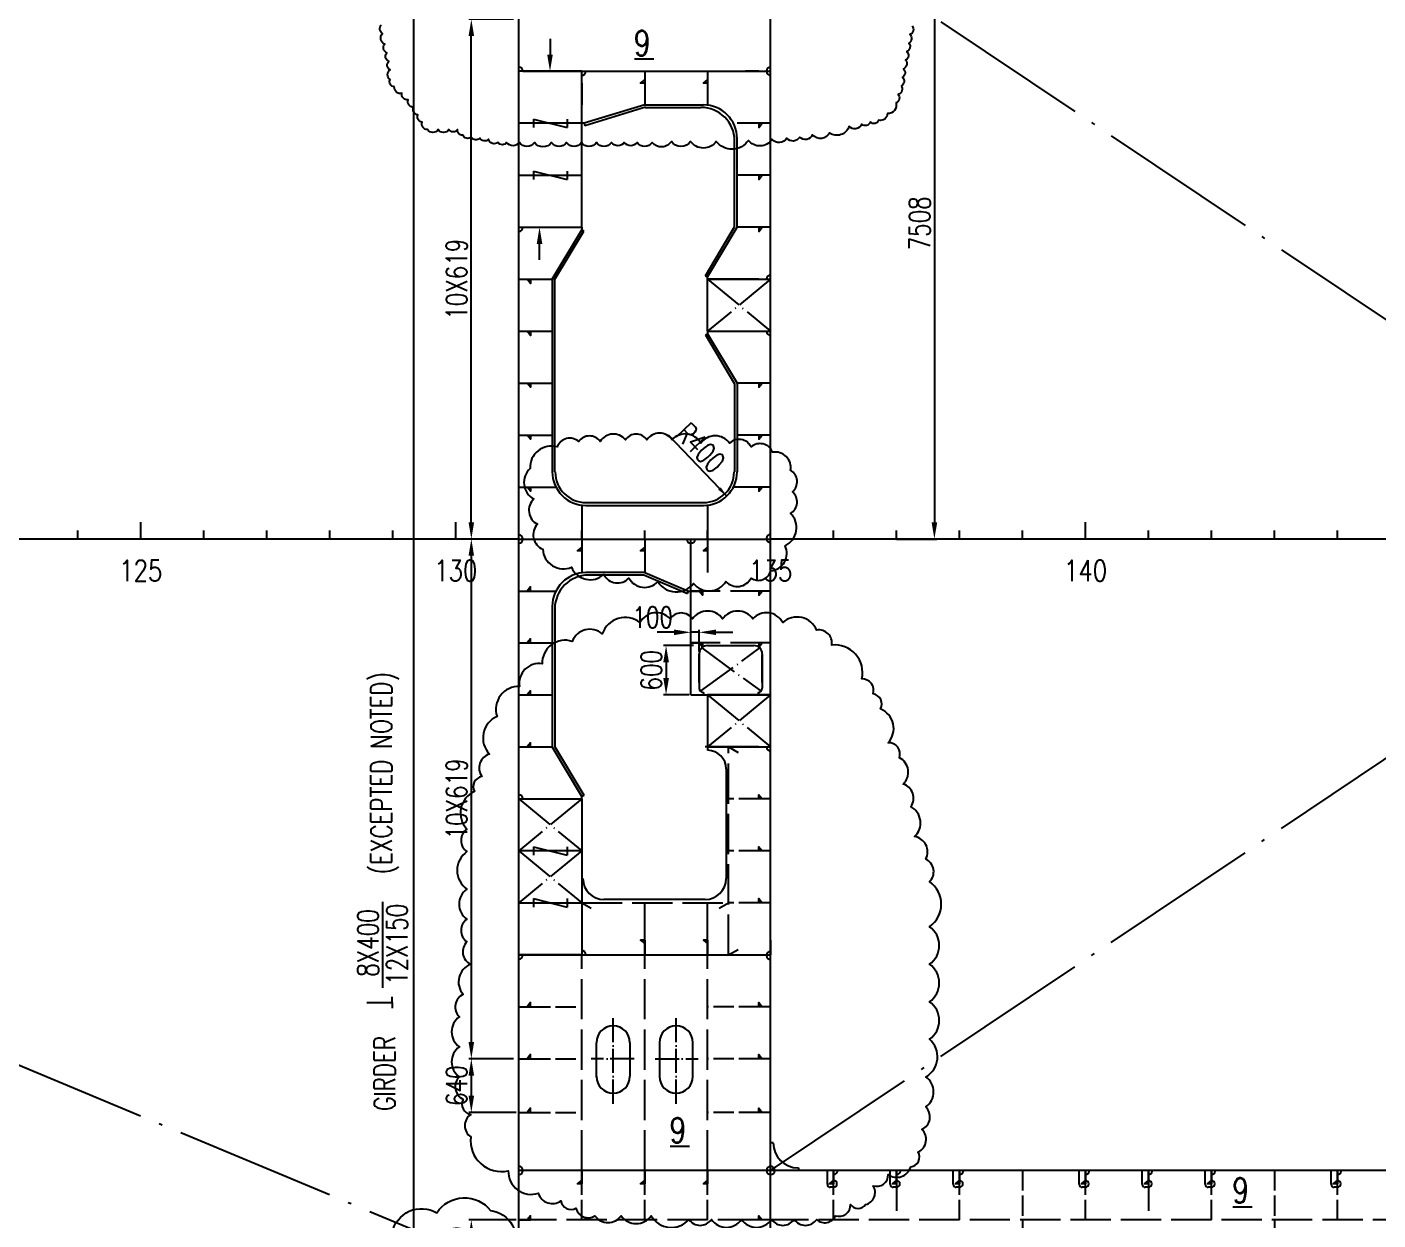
# Model space of a CAD drawing. Extents: x 373818 to 563892, y 592057 to 634257.
# Drawn here: x 517595 to 533682, y 608110 to 622318 of the extents above; entities that cross this region are included whole.
import ezdxf
from ezdxf.enums import TextEntityAlignment as Align

# ---------------------------------------------------------------- set-up
doc = ezdxf.new("R2010")
doc.units = 0
doc.header["$LTSCALE"] = 40
doc.header["$MEASUREMENT"] = 0
doc.linetypes.add('ACAD_ISO02W100', pattern=[15, 12, -3])
doc.linetypes.add('ACAD_ISO04W100', pattern=[30.5, 24, -3, 0.5, -3])
doc.layers.get('0').update_dxf_attribs({"linetype": 'CONTINUOUS'})
doc.layers.get('DEFPOINTS').update_dxf_attribs({"linetype": 'CONTINUOUS'})
for name, color, linetype in [('01CONTINUOUS', 2, 'CONTINUOUS'), ('C-CEN', 4, 'ACAD_ISO04W100'), ('C-CON', 4, 'CONTINUOUS'), ('C-DAS', 4, 'ACAD_ISO02W100'), ('FRAME', 7, 'CONTINUOUS'), ('MODIFY', 7, 'CONTINUOUS'), ('Y-CON', 2, 'CONTINUOUS'), ('Y-DAS', 2, 'ACAD_ISO02W100')]:
    doc.layers.add(name, color=color, linetype=linetype)
doc.styles.add('ROMANS', font='romans.shx', dxfattribs={"width": 0.75, "height": 250, "bigfont": 'hzdx.shx'})
doc.dimstyles.new('DM-100', dxfattribs={"dimscale": 0, "dimtxt": 250, "dimasz": 200, "dimexe": 30, "dimexo": 30, "dimgap": 50, "dimtad": 1, "dimdec": 0, "dimzin": 0, "dimdsep": 46, "dimtxsty": 'ROMANS', "dimcen": 0, "dimclrd": 1, "dimclre": 1, "dimclrt": 1, "dimadec": 0, "dimazin": 0, "dimtfac": 1, "dimtdec": 0, "dimtmove": 0, "dimatfit": 3, "dimfxl": 1, "dimtolj": 1, "dimtzin": 0, "dimarcsym": 0})
doc.dimstyles.new('DM-50', dxfattribs={"dimscale": 50, "dimtxt": 1, "dimasz": 2.5, "dimexe": 1, "dimexo": 1, "dimgap": 1, "dimtad": 1, "dimdec": 0, "dimdsep": 46, "dimtxsty": 'ROMANS', "dimblk1": 'CLOSEDBLANK', "dimblk2": 'CLOSEDBLANK', "dimcen": 0, "dimclrd": 1, "dimclre": 1, "dimclrt": 1, "dimadec": 0, "dimazin": 0, "dimtfac": 1, "dimtdec": 0, "dimtmove": 0, "dimatfit": 3, "dimldrblk": 'CLOSEDBLANK', "dimfxl": 1, "dimtolj": 1, "dimarcsym": 0})

# ---------------------------------------------------------------- blocks, each defined once
blk = doc.blocks.new('*D10')
at = {"color": 1, "linetype": 'ByBlock', "transparency": 16777216}
for p, q in [((527905, 624884), (528430, 624884)), ((528400, 624684), (528400, 617564)), ((527949, 617364), (528430, 617364))]:
    blk.add_line(p, q, dxfattribs=at)
for points in [[(528367, 624684), (528434, 624684), (528400, 624884)], [(528367, 617564), (528434, 617564), (528400, 617364)]]:
    blk.add_solid(points, dxfattribs=at)
at = {"layer": 'DEFPOINTS', "color": 0, "linetype": 'ByBlock', "transparency": 16777216}
for p in [(527875, 624884), (527919, 617364), (528400, 617364)]:
    blk.add_point(p, dxfattribs=at)
at = {"color": 1, "linetype": 'ByBlock', "transparency": 16777216, "insert": (528225, 621124), "char_height": 250, "attachment_point": 5, "rotation": 90, "style": 'ROMANS'}
blk.add_mtext('\\A1;7508', dxfattribs=at)
blk = doc.blocks.new('*D25')
at = {"color": 1, "linetype": 'ByBlock', "transparency": 16777216}
for p, q in [((523390, 623554), (522856, 623554)), ((522886, 617564), (522886, 623354)), ((523420, 617364), (522856, 617364))]:
    blk.add_line(p, q, dxfattribs=at)
for points in [[(522853, 623354), (522919, 623354), (522886, 623554)], [(522853, 617564), (522919, 617564), (522886, 617364)]]:
    blk.add_solid(points, dxfattribs=at)
at = {"layer": 'DEFPOINTS', "color": 0, "linetype": 'ByBlock', "transparency": 16777216}
for p in [(522886, 623554), (523420, 623554), (523450, 617364)]:
    blk.add_point(p, dxfattribs=at)
at = {"color": 1, "linetype": 'ByBlock', "transparency": 16777216, "insert": (522711, 620459), "char_height": 250, "attachment_point": 5, "rotation": 90, "style": 'ROMANS'}
blk.add_mtext('\\A1;10X619', dxfattribs=at)
blk = doc.blocks.new('*D40')
at = {"color": 1, "linetype": 'ByBlock', "transparency": 16777216}
for p, q in [((525300, 616253), (525100, 616253)), ((525500, 616026), (525500, 616283)), ((525600, 616253), (525500, 616253)), ((525600, 616253), (525500, 616253)), ((525600, 616026), (525600, 616283)), ((525800, 616253), (526000, 616253))]:
    blk.add_line(p, q, dxfattribs=at)
for points in [[(525300, 616286), (525300, 616220), (525500, 616253)], [(525800, 616286), (525800, 616220), (525600, 616253)]]:
    blk.add_solid(points, dxfattribs=at)
at = {"layer": 'DEFPOINTS', "color": 0, "linetype": 'ByBlock', "transparency": 16777216}
for p in [(525500, 616253), (525500, 615996), (525600, 615996)]:
    blk.add_point(p, dxfattribs=at)
at = {"color": 1, "linetype": 'ByBlock', "transparency": 16777216, "insert": (525045, 616431), "char_height": 250, "attachment_point": 5, "style": 'ROMANS'}
blk.add_mtext('\\A1;100', dxfattribs=at)
blk = doc.blocks.new('*D39')
at = {"color": 1, "linetype": 'ByBlock', "transparency": 16777216}
for p, q in [((525530, 616096), (525175, 616096)), ((525205, 615896), (525205, 615707)), ((525480, 615507), (525175, 615507))]:
    blk.add_line(p, q, dxfattribs=at)
for points in [[(525172, 615896), (525239, 615896), (525205, 616096)], [(525172, 615707), (525239, 615707), (525205, 615507)]]:
    blk.add_solid(points, dxfattribs=at)
at = {"layer": 'DEFPOINTS', "color": 0, "linetype": 'ByBlock', "transparency": 16777216}
for p in [(525560, 616096), (525205, 615507), (525510, 615507)]:
    blk.add_point(p, dxfattribs=at)
at = {"color": 1, "linetype": 'ByBlock', "transparency": 16777216, "insert": (525030, 615801), "char_height": 250, "attachment_point": 5, "rotation": 90, "style": 'ROMANS'}
blk.add_mtext('\\A1;600', dxfattribs=at)
blk = doc.blocks.new('*D68')
at = {"color": 1, "linetype": 'ByBlock', "transparency": 16777216}
for p, q in [((523420, 617364), (522856, 617364)), ((522886, 617164), (522886, 611374)), ((523390, 611174), (522856, 611174))]:
    blk.add_line(p, q, dxfattribs=at)
for points in [[(522853, 617164), (522919, 617164), (522886, 617364)], [(522853, 611374), (522919, 611374), (522886, 611174)]]:
    blk.add_solid(points, dxfattribs=at)
at = {"layer": 'DEFPOINTS', "color": 0, "linetype": 'ByBlock', "transparency": 16777216}
for p in [(523450, 617364), (522886, 611174), (523420, 611174)]:
    blk.add_point(p, dxfattribs=at)
at = {"color": 1, "linetype": 'ByBlock', "transparency": 16777216, "insert": (522711, 614269), "char_height": 250, "attachment_point": 5, "rotation": 90, "style": 'ROMANS'}
blk.add_mtext('\\A1;10X619', dxfattribs=at)
blk = doc.blocks.new('*D69')
at = {"color": 1, "linetype": 'ByBlock', "transparency": 16777216}
for p, q in [((522886, 610974), (522886, 610734)), ((523420, 610534), (522856, 610534))]:
    blk.add_line(p, q, dxfattribs=at)
for points in [[(522853, 610974), (522919, 610974), (522886, 611174)], [(522853, 610734), (522919, 610734), (522886, 610534)]]:
    blk.add_solid(points, dxfattribs=at)
at = {"layer": 'DEFPOINTS', "color": 0, "linetype": 'ByBlock', "transparency": 16777216}
for p in [(523390, 611174), (522886, 610534), (523450, 610534)]:
    blk.add_point(p, dxfattribs=at)
at = {"color": 1, "linetype": 'ByBlock', "transparency": 16777216, "insert": (522711, 610854), "char_height": 250, "attachment_point": 5, "rotation": 90, "style": 'ROMANS'}
blk.add_mtext('\\A1;640', dxfattribs=at)
blk = doc.blocks.new('*D70')
at = {"color": 1, "linetype": 'ByBlock', "transparency": 16777216}
for p, q in [((523420, 609254), (522856, 609254)), ((522886, 609054), (522886, 608814)), ((523420, 608614), (522856, 608614))]:
    blk.add_line(p, q, dxfattribs=at)
for points in [[(522853, 609054), (522919, 609054), (522886, 609254)], [(522853, 608814), (522919, 608814), (522886, 608614)]]:
    blk.add_solid(points, dxfattribs=at)
at = {"layer": 'DEFPOINTS', "color": 0, "linetype": 'ByBlock', "transparency": 16777216}
for p in [(523450, 609254), (522886, 608614), (523450, 608614)]:
    blk.add_point(p, dxfattribs=at)
at = {"color": 1, "linetype": 'ByBlock', "transparency": 16777216, "insert": (522711, 608934), "char_height": 250, "attachment_point": 5, "rotation": 90, "style": 'ROMANS'}
blk.add_mtext('\\A1;640', dxfattribs=at)
blk = doc.blocks.new('*D242')
at = {"color": 1, "linetype": 'ByBlock', "transparency": 16777216}
blk.add_line((525228, 618605), (525927, 617875), dxfattribs=at)
blk.add_solid([(525856, 617980), (525826, 617951), (525927, 617875)], dxfattribs=at)
at = {"layer": 'DEFPOINTS', "color": 0, "linetype": 'ByBlock', "transparency": 16777216}
for p in [(525650, 618164), (525927, 617875)]:
    blk.add_point(p, dxfattribs=at)
at = {"color": 1, "linetype": 'ByBlock', "transparency": 16777216, "insert": (525617, 618451), "char_height": 250, "attachment_point": 5, "rotation": 313.7731, "style": 'ROMANS'}
blk.add_mtext('\\A1;R400', dxfattribs=at)
blk = doc.blocks.new('_CLOSEDBLANK')
at = {"color": 0, "linetype": 'ByBlock'}
for p, q in [((-1, 0.17), (0, 0)), ((-1, 0.17), (-1, -0.17)), ((0, 0), (-1, -0.17))]:
    blk.add_line(p, q, dxfattribs=at)

msp = doc.modelspace()

# ---------------------------------------------------------------- linework, layer by layer
for p, q in [((522200.3, 607469.9), (522200.3, 624969.9)), ((524828.1, 621937.7), (525057.6, 621937.7)), ((524230.3, 621171.9), (524200.3, 621171.9)), ((524230.3, 621171.9), (524239, 621143.2)), ((523848.1, 619314.9), (524200.3, 619903.9)), ((523878.1, 619306.6), (524226.1, 619888.5)), ((524200.3, 619903.9), (524226.1, 619888.5)), ((525674.5, 618650.6), (525700.3, 618665.9)), ((525674.5, 618650.6), (526020.3, 618068.6)), ((525700.3, 618665.9), (526050.3, 618076.9)), ((518200.3, 616219.9), (518200.3, 616319.9)), ((518950.3, 616219.9), (518950.3, 616419.9)), ((519700.3, 616219.9), (519700.3, 616319.9)), ((520450.3, 616219.9), (520450.3, 616319.9)), ((521200.3, 616219.9), (521200.3, 616319.9)), ((521950.3, 616219.9), (521950.3, 616319.9)), ((522700.3, 616219.9), (522700.3, 616419.9)), ((523450.3, 616219.9), (523450.3, 616319.9)), ((524200.3, 616219.9), (524200.3, 616319.9)), ((524950.3, 616219.9), (524950.3, 616319.9)), ((525700.3, 616219.9), (525700.3, 616319.9)), ((526450.3, 616219.9), (526450.3, 616419.9)), ((527200.3, 616219.9), (527200.3, 616319.9)), ((527950.3, 616219.9), (527950.3, 616319.9)), ((528700.3, 616219.9), (528700.3, 616319.9)), ((529450.3, 616219.9), (529450.3, 616319.9)), ((530200.3, 616219.9), (530200.3, 616419.9)), ((530950.3, 616219.9), (530950.3, 616319.9)), ((531700.3, 616219.9), (531700.3, 616319.9)), ((532450.3, 616219.9), (532450.3, 616319.9)), ((533200.3, 616219.9), (533200.3, 616319.9)), ((523450.3, 616219.9), (481450.3, 616219.9)), ((545200.3, 616219.9), (526450.3, 616219.9)), ((525700.3, 613743.9), (525700.3, 613703.9)), ((525920.3, 613483.9), (525920.3, 612176.9)), ((524215.3, 612176.9), (524200.3, 612176.9)), ((521828.3, 611899.1), (521828.3, 610875.5)), ((525670.3, 611926.9), (524465.3, 611926.9)), ((525253, 608989.5), (525482.5, 608989.5)), ((526480.3, 609029.9), (526450.3, 609029.9)), ((526780.3, 608729.9), (526780.3, 608699.9)), ((527200.3, 608499.9), (527160.3, 608499.9)), ((527950.3, 608499.9), (527910.3, 608499.9)), ((528700.3, 608499.9), (528660.3, 608499.9)), ((530200.3, 608499.9), (530160.3, 608499.9)), ((530950.3, 608499.9), (530910.3, 608499.9)), ((531700.3, 608499.9), (531660.3, 608499.9)), ((533200.3, 608499.9), (533160.3, 608499.9)), ((531954.1, 608267.7), (532183.5, 608267.7))]:
    msp.add_line(p, q)
at = {"color": 1, "linetype": 'ByBlock'}
for p, q in [((523823.1, 622178), (523823.1, 621990.9)), ((523698.1, 619546.8), (523698.1, 619733.9))]:
    msp.add_line(p, q, dxfattribs=at)
at = {"color": 7, "linetype": 'ACAD_ISO04W100', "ltscale": 0.3}
for p, q in [((524575.3, 609494.9), (524575.3, 610550.3)), ((525325.3, 609494.9), (525325.3, 610550.3)), ((524826, 610029.9), (524314, 610029.9)), ((525074.6, 610029.9), (525586.6, 610029.9))]:
    msp.add_line(p, q, dxfattribs=at)
at = {"color": 7, "linetype": 'Continuous'}
for p, q in [((524375.3, 609811.2), (524375.3, 610221.3)), ((524775.3, 610221.3), (524775.3, 609821.3)), ((525125.3, 610221.3), (525125.3, 609821.3)), ((525525.3, 609811.2), (525525.3, 610221.3))]:
    msp.add_line(p, q, dxfattribs=at)
at = {"color": 7, "ltscale": 0.2}
for p, q in [((527125.3, 608534.9), (527125.3, 608699.9)), ((527875.3, 608534.9), (527875.3, 608699.9)), ((528625.3, 608534.9), (528625.3, 608699.9)), ((530125.3, 608534.9), (530125.3, 608699.9)), ((530875.3, 608534.9), (530875.3, 608699.9)), ((531625.3, 608534.9), (531625.3, 608699.9)), ((533125.3, 608534.9), (533125.3, 608699.9))]:
    msp.add_line(p, q, dxfattribs=at)
for centre, radius, start, end in [((526450.3, 621790.9), 50, 90, 270), ((523450.3, 619933.9), 50, 270, 360), ((526450.3, 619314.9), 50, 90, 180), ((526450.3, 618695.9), 50, 180, 270), ((523450.3, 616219.9), 50, 270, 90), ((525500.3, 616219.9), 50, 180, 0), ((526450.3, 616226.9), 50, 90, 270), ((525700.3, 613483.9), 220, 0, 90), ((524465.3, 612176.9), 250, 180, 270), ((525670.3, 612176.9), 250, 270, 0), ((526450.3, 611260.7), 50, 90, 270), ((526780.3, 609029.9), 300, 180, 270), ((523450.3, 608699.9), 50, 270, 90), ((526450.3, 608699.9), 50, 90, 0), ((527200.3, 608539.9), 40, 270, 90), ((527950.3, 608539.9), 40, 270, 90), ((528700.3, 608539.9), 40, 270, 90), ((530200.3, 608539.9), 40, 270, 90), ((530950.3, 608539.9), 40, 270, 90), ((531700.3, 608539.9), 40, 270, 90), ((533200.3, 608539.9), 40, 270, 90), ((527160.3, 608534.9), 35, 180, 270), ((527910.3, 608534.9), 35, 180, 270), ((528660.3, 608534.9), 35, 180, 270), ((530160.3, 608534.9), 35, 180, 270), ((530910.3, 608534.9), 35, 180, 270), ((531660.3, 608534.9), 35, 180, 270), ((533160.3, 608534.9), 35, 180, 270)]:
    msp.add_arc(centre, radius, start, end)
at = {"color": 7, "linetype": 'Continuous'}
for centre, start, end in [((524575.3, 610221.3), 0, 180), ((525325.3, 610221.3), 0, 180), ((524575.3, 609821.3), 180, 0), ((525325.3, 609821.3), 180, 0)]:
    msp.add_arc(centre, 200, start, end, dxfattribs=at)
at = {"color": 7, "ltscale": 0.2}
for centre in [(527200.3, 608696.7), (527950.3, 608696.7), (528700.3, 608696.7), (530200.3, 608696.7), (530950.3, 608696.7), (531700.3, 608696.7), (533200.3, 608696.7)]:
    msp.add_arc(centre, 45, 270, 355.34759, dxfattribs=at)
at = {"color": 1, "linetype": 'ByBlock'}
for points in [[(523789.7, 621990.9), (523856.4, 621990.9), (523823.1, 621790.9)], [(523664.8, 619733.9), (523731.5, 619733.9), (523698.1, 619933.9)]]:
    msp.add_solid(points, dxfattribs=at)
at = {"layer": '01CONTINUOUS'}
for p, q in [((526450.3, 605769.8), (526450.3, 626684.1)), ((523450.3, 605719.9), (523450.3, 625119.9)), ((523500.3, 621790.9), (526450.3, 621790.9)), ((526310.3, 621790.9), (526150.3, 621790.9)), ((524200.3, 621650.9), (524200.3, 621390.9)), ((524950.3, 621650.9), (524950.3, 621390.9)), ((525700.3, 621650.9), (525700.3, 621390.9)), ((524200.3, 621171.9), (523450.3, 621171.9)), ((526310.3, 621171.9), (526050.3, 621171.9)), ((523450.3, 620552.9), (524200.3, 620552.9)), ((526310.3, 620552.9), (526050.3, 620552.9)), ((526310.3, 619933.9), (526050.3, 619933.9)), ((523590.3, 619314.9), (523850.3, 619314.9)), ((526310.3, 619314.9), (525700.3, 619314.9)), ((525700.3, 619314.9), (526450.3, 619314.9)), ((525700.3, 618695.9), (525700.3, 619314.9)), ((523590.3, 618695.9), (523850.3, 618695.9)), ((525700.3, 618695.9), (526450.3, 618695.9)), ((523590.3, 618076.9), (523850.3, 618076.9)), ((526310.3, 618076.9), (526050.3, 618076.9)), ((523590.3, 617457.9), (523850.3, 617457.9)), ((526310.3, 617457.9), (526050.3, 617457.9)), ((523590.3, 616838.9), (523850.3, 616838.9)), ((526310.3, 616838.9), (526007, 616838.9)), ((523450.3, 616359.9), (523450.3, 616619.9)), ((524200.3, 616619.9), (524200.3, 616219.9)), ((525700.3, 616619.9), (525700.3, 616219.9)), ((523450.3, 616219.9), (526450.3, 616219.9)), ((525500.3, 614362.9), (525500.3, 616219.9)), ((524200.3, 616079.9), (524200.3, 615819.9)), ((524950.3, 616079.9), (524950.3, 615819.9)), ((525700.3, 616079.9), (525700.3, 615819.9)), ((523590.3, 615600.9), (523893.6, 615600.9)), ((523590.3, 614981.9), (523850.3, 614981.9)), ((523590.3, 614362.9), (523850.3, 614362.9)), ((525500.3, 614362.9), (526450.3, 614362.9)), ((525700.3, 614362.9), (525700.3, 613743.9)), ((526450.3, 614362.9), (525700.3, 614362.9)), ((523590.3, 613743.9), (523850.3, 613743.9)), ((525700.3, 613743.9), (525670.3, 613743.9)), ((525700.3, 613743.9), (525697.3, 613743.9)), ((526310.3, 613743.9), (525700.3, 613743.9)), ((525700.3, 613743.9), (526450.3, 613743.9)), ((524200.3, 612505.9), (523450.3, 612505.9)), ((523450.3, 611886.9), (524200.3, 611886.9)), ((524950.3, 611267.9), (524950.3, 611756.9)), ((525700.3, 611441.1), (525700.3, 611756.9)), ((525700.3, 611267.9), (525700.3, 611756.9)), ((526450.3, 611441.1), (526450.3, 611756.9)), ((526450.3, 611441.1), (526450.3, 611756.9)), ((523450.3, 611267.9), (526450.3, 611267.9)), ((526450.3, 608699.9), (523450.3, 608699.9)), ((539200.3, 608699.9), (526450.3, 608699.9))]:
    msp.add_line(p, q, dxfattribs=at)
for points in [[(523450.3, 619933.9), (524200.3, 619933.9), (524200.3, 621790.9), (523450.3, 621790.9)], [(523450.3, 619933.9), (524200.3, 619933.9), (524200.3, 621790.9), (523450.3, 621790.9)], [(523450.3, 619933.9), (524200.3, 619933.9), (524200.3, 621790.9), (523450.3, 621790.9)], [(523450.3, 613124.9), (524200.3, 613124.9), (524200.3, 611267.9), (523450.3, 611267.9)], [(523450.3, 613124.9), (524200.3, 613124.9), (524200.3, 611267.9), (523450.3, 611267.9)]]:
    msp.add_lwpolyline(points, dxfattribs=at)
at = {"layer": 'C-CEN', "ltscale": 2}
for p, q in [((523450.3, 607469.9), (481450.3, 624969.9)), ((526450.3, 623739.9), (545200.3, 611179.9)), ((526450.3, 608699.9), (545200.3, 621259.9))]:
    msp.add_line(p, q, dxfattribs=at)
at = {"layer": 'C-CEN', "ltscale": 0.5}
for p, q in [((526450.3, 619314.9), (525700.3, 618695.9)), ((525700.3, 619314.9), (526450.3, 618695.9)), ((525615, 614407.5), (526321, 614922.6)), ((525629.6, 614922.6), (526335.7, 614407.5)), ((526450.3, 614362.9), (525700.3, 613743.9)), ((525700.3, 614362.9), (526450.3, 613743.9)), ((524200.3, 613124.9), (523450.3, 612505.9)), ((523450.3, 613124.9), (524200.3, 612505.9)), ((524200.3, 612505.9), (523450.3, 611886.9)), ((523450.3, 612505.9), (524200.3, 611886.9))]:
    msp.add_line(p, q, dxfattribs=at)
at = {"layer": 'C-CON'}
for p, q in [((524950.3, 621390.9), (524230.3, 621171.9)), ((524958.7, 621362.1), (524238.7, 621143.1)), ((524950.3, 621390.9), (525650.3, 621390.9)), ((524954.6, 621360.9), (525620.3, 621360.9)), ((523625.3, 621221.9), (524025.3, 621121.9)), ((523625.3, 621221.9), (523625.3, 621121.9)), ((524025.3, 621221.9), (524025.3, 621121.9)), ((526050.3, 619933.9), (526050.3, 620990.9)), ((526020.3, 619939.9), (526020.3, 620960.9)), ((523625.3, 620602.9), (524025.3, 620502.9)), ((523625.3, 620602.9), (523625.3, 620502.9)), ((524025.3, 620602.9), (524025.3, 620502.9)), ((524200.3, 619903.9), (523850.3, 619314.9)), ((524200.3, 619933.9), (524200.3, 619903.9)), ((524200.3, 619933.9), (524200.3, 619903.9)), ((524200.3, 619933.9), (524200.3, 619903.9)), ((525672.6, 619356.4), (526020.3, 619939.9)), ((525700.3, 619344.9), (526050.3, 619933.9)), ((525672.6, 619356.4), (525700.3, 619344.9)), ((523848.1, 619314.9), (523850.3, 617019.9)), ((523878.1, 619306.6), (523878.1, 617019.9)), ((525700.3, 619314.9), (525700.3, 619344.9)), ((525700.3, 618695.9), (525700.3, 618665.9)), ((525700.3, 618695.9), (525700.3, 618665.9)), ((525700.3, 618695.9), (525700.3, 618665.9)), ((525700.3, 618665.9), (526050.3, 618076.9)), ((526020.3, 618070.9), (526020.3, 617846.9)), ((526020.3, 618068.6), (526020.3, 617019.9)), ((526050.3, 618076.9), (526050.3, 617219.9)), ((524250.3, 616654.9), (525650.3, 616654.9)), ((524250.3, 616619.9), (525650.3, 616619.9)), ((524950.3, 615819.9), (524250.3, 615819.9)), ((524950.3, 615819.9), (525470.3, 615600.9)), ((524944.3, 615789.9), (524280.3, 615789.9)), ((524938.7, 615792.2), (525458.7, 615573.2)), ((525458.7, 615573.2), (525470.3, 615600.9)), ((525470.3, 615600.9), (525500.3, 615600.9)), ((523850.3, 615419.9), (523850.3, 613743.9)), ((523880.3, 615389.9), (523880.3, 613749.9)), ((525600.3, 614512.9), (525600.3, 614851.9)), ((525600.3, 614851.9), (525600.3, 614442.9)), ((525700.3, 614951.9), (526250.3, 614951.9)), ((526350.3, 614851.9), (526350.3, 614442.9)), ((526350.3, 614512.9), (526350.3, 614841.9)), ((525650.3, 614392.9), (525650.3, 614362.9)), ((526300.3, 614392.9), (526300.3, 614362.9)), ((524200.3, 613154.9), (523850.3, 613743.9)), ((524228, 613166.4), (523880.3, 613749.9)), ((525700.3, 613743.9), (525700.3, 613713.9)), ((525700.3, 613743.9), (525700.3, 613713.9)), ((524228, 613166.4), (524200.3, 613154.9)), ((524200.3, 613124.9), (524200.3, 613154.9)), ((524200.3, 613124.9), (524200.3, 613154.9)), ((523625.3, 612555.9), (524025.3, 612455.9)), ((523625.3, 612555.9), (523625.3, 612455.9)), ((524025.3, 612555.9), (524025.3, 612455.9)), ((523625.3, 611936.9), (524025.3, 611836.9)), ((523625.3, 611936.9), (523625.3, 611836.9)), ((524025.3, 611936.9), (524025.3, 611836.9))]:
    msp.add_line(p, q, dxfattribs=at)
msp.add_lwpolyline([(526050.3, 618076.9), (526050.3, 617019.9)], dxfattribs=at)
for centre, radius, start, end in [((523450.3, 621790.9), 50, 0, 90), ((524200.3, 621790.9), 50, 270, 0), ((525620.3, 620960.9), 400, 0, 90), ((525650.3, 620990.9), 400, 0, 90), ((523450.3, 619933.9), 50, 270, 0), ((526450.3, 619314.9), 50, 90, 180), ((524250.3, 617019.9), 400, 180, 270), ((524250.3, 617019.9), 365, 180, 270), ((525650.3, 617019.9), 365, 270, 0), ((525650.3, 617019.9), 400, 270, 0), ((524250.3, 615419.9), 400, 90, 180), ((524280.3, 615389.9), 400, 90, 180), ((525700.3, 614851.9), 100, 90, 180), ((526250.3, 614851.9), 100, 0, 90), ((525650.3, 614442.9), 50, 180, 270), ((526300.3, 614442.9), 50, 270, 0), ((526450.3, 613743.9), 50, 180, 270), ((523450.3, 613124.9), 50, 0, 90), ((524200.3, 611267.9), 50, 0, 90), ((523450.3, 611267.9), 50, 270, 0), ((526450.3, 608699.9), 50, 0, 90)]:
    msp.add_arc(centre, radius, start, end, dxfattribs=at)
at = {"layer": 'C-DAS'}
for p, q in [((526450.3, 615600.9), (525500.3, 615600.9)), ((526450.3, 614981.9), (525500.3, 614981.9)), ((525950.3, 611267.9), (525950.3, 613743.9)), ((525950.3, 613743.9), (526061.8, 613679.1)), ((524200.3, 611886.9), (525950.3, 611886.9)), ((524200.3, 611886.9), (524311.8, 611822.1)), ((525838.9, 611822.1), (525950.3, 611886.9)), ((525950.3, 611267.9), (526061.8, 611332.6)), ((524200.3, 608699.9), (524200.3, 611267.9)), ((524950.3, 608699.9), (524950.3, 611267.9)), ((525700.3, 608699.9), (525700.3, 611267.9)), ((537700.3, 608109.9), (523450.3, 608109.9))]:
    msp.add_line(p, q, dxfattribs=at)
at = {"layer": 'MODIFY', "color": 1, "linetype": 'Continuous'}
msp.add_lwpolyline([(528134, 622330.5, -0.5205671), (528108.6, 622228.7, -0.5205671), (528095.8, 622126.8, -0.5205671), (528070.4, 622025, -0.5205671), (528057.6, 621923.2, -0.5205671), (528032.1, 621821.4, -0.5205671), (528019.4, 621719.5, -0.5205671), (528006.7, 621617.7, -0.5205671), (527968.5, 621515.9, -0.5205671), (527943, 621414, -0.5205671), (527841.1, 621286.8, -0.5205671), (527739.2, 621210.4, -0.5205671), (527637.3, 621184.9, -0.5205671), (527535.4, 621159.5, -0.5205671), (527382.5, 621134, -0.5205671), (527153.2, 621057.7, -0.5205671), (526949.4, 621032.2, -0.5205671), (526796.6, 621006.7, -0.5205671), (526643.7, 620994, -0.5205671), (526465.4, 620981.3, -0.5205671), (526185.1, 620968.6, -0.5205671), (525803, 620955.8, -0.5205671), (525497.3, 620955.8, -0.5205671), (525268, 620955.8, -0.5205671), (525038.7, 620943.1, -0.5205671), (524860.4, 620943.1, -0.5205671), (524707.5, 620943.1, -0.5205671), (524554.7, 620943.1, -0.5205671), (524376.3, 620943.1, -0.5205671), (524198, 620943.1, -0.5205671), (524019.7, 620943.1, -0.5205671), (523841.3, 620943.1, -0.5205671), (523637.5, 620943.1, -0.5205671), (523459.2, 620943.1, -0.5205671), (523306.3, 620943.1, -0.5205671), (523204.4, 620943.1, -0.5205671), (523089.8, 620981.3, -0.5205671), (522987.9, 620994, -0.5205671), (522886, 621006.7, -0.5205671), (522784.1, 621032.2, -0.5205671), (522720.4, 621095.8), (522720.4, 621095.8, -0.5205671), (522618.5, 621095.8, -0.5205671), (522491.1, 621095.8, -0.5205671), (522363.7, 621095.8, -0.5205671), (522300, 621184.9, -0.5205671), (522249.1, 621274, -0.5205671), (522198.1, 621363.1, -0.5205671), (522134.5, 621452.2, -0.5205671), (522058, 621528.6, -0.5205671), (521968.9, 621605, -0.5205671), (521917.9, 621694.1, -0.5205671), (521917.9, 621808.6, -0.5205671), (521905.2, 621910.5, -0.5205671), (521879.7, 622012.3, -0.5205671), (521854.2, 622114.1, -0.5205671), (521828.7, 622241.4, -0.5205671), (521816, 622343.2, -0.5205671)], format="xyb", dxfattribs=at)
for points in [[(523587.5, 617060.6, 0.5205671), (523587.5, 617060.6, 0.5205671), (523630.2, 616697, 0.5205671), (523673, 616397.5, 0.5205671), (523737.1, 616098, 0.5205671), (524079.2, 615884.1, 0.5205671), (524464, 615798.5, 0.5205671), (524763.3, 615755.7, 0.5205671), (525105.4, 615712.9, 0.5205671), (525533, 615691.5, 0.5205671), (525917.8, 615712.9, 0.5205671), (526217.1, 615755.7, 0.5205671), (526452.3, 615841.3, 0.5205671), (526623.3, 616140.8, 0.5205671), (526687.4, 616525.8, 0.5205671), (526708.8, 616782.5, 0.5205671), (526687.4, 617039.3, 0.5205671), (526473.7, 617253.2, 0.5205671), (526217.1, 617317.4, 0.5205671), (525960.6, 617360.1, 0.5205671), (525618.5, 617360.1, 0.5205671), (525276.4, 617402.9, 0.5205671), (524977.1, 617402.9, 0.5205671), (524720.6, 617402.9, 0.5205671), (524421.2, 617381.5, 0.5205671), (524164.7, 617381.5, 0.5205671), (523908.1, 617317.4, 0.5205671), (523587.5, 617060.6)], [(527580.7, 608294.3, 0.5205671), (527670.3, 608517.9, 0.5205671), (527849.4, 608652, 0.5205671), (528118.1, 608741.5, 0.5205671), (528207.7, 608920.3, 0.5205671), (528252.5, 609188.6, 0.5205671), (528297.3, 609456.8, 0.5205671), (528297.3, 609814.5, 0.5205671), (528342, 610261.7, 0.5205671), (528342, 610708.8, 0.5205671), (528342, 611155.9, 0.5205671), (528342, 611603, 0.5205671), (528342, 612139.5, 0.5205671), (528297.3, 612407.8, 0.5205671), (528162.9, 612676.1, 0.5205671), (528118.1, 613033.8, 0.5205671), (528028.6, 613302, 0.5205671), (527983.8, 613615, 0.5205671), (527849.4, 613793.9, 0.5205671), (527759.8, 614196.3, 0.5205671), (527670.3, 614375.1, 0.5205671), (527535.9, 614554, 0.5205671), (527177.6, 614956.4, 0.5205671), (526998.5, 615135.2, 0.5205671), (526595.4, 615224.6, 0.5205671), (526237.2, 615269.4, 0.5205671), (525878.9, 615269.4, 0.5205671), (525520.6, 615269.4, 0.5205671), (525251.9, 615269.4, 0.5205671), (524893.6, 615224.6, 0.5205671), (524445.8, 615090.5, 0.5205671), (524087.5, 615001.1, 0.5205671), (523729.2, 614732.8, 0.5205671), (523460.5, 614464.5, 0.5205671), (523191.8, 614106.9, 0.5205671), (523102.2, 613659.7, 0.5205671), (523012.7, 613391.5, 0.5205671), (522923.1, 613212.6, 0.5205671), (522833.5, 612765.5, 0.5205671), (522833.5, 612497.2, 0.5205671), (522833.5, 612050.1, 0.5205671), (522833.5, 611692.4, 0.5205671), (522833.5, 611424.2, 0.5205671), (522878.3, 611155.9, 0.5205671), (522788.8, 610798.2, 0.5205671), (522744, 610529.9, 0.5205671), (522744, 610172.2, 0.5205671), (522744, 609814.5, 0.5205671), (522788.8, 609546.3, 0.5205671), (522878.3, 609367.4, 0.5205671), (522878.3, 609099.2, 0.5205671), (523326.2, 608696.7, 0.5205671), (523684.4, 608428.5, 0.5205671), (523953.2, 608339.1, 0.5205671), (524132.3, 608249.6, 0.5205671), (524356.2, 608160.2, 0.5205671), (524669.7, 608160.2, 0.5205671), (525028, 608160.2, 0.5205671), (525475.8, 608115.5, 0.5205671), (525744.5, 608115.5, 0.5205671), (526102.8, 608115.5, 0.5205671), (526461.1, 608115.5, 0.5205671), (526729.8, 608115.5, 0.5205671), (526998.5, 608115.5, 0.5205671), (527222.4, 608160.2, 0.5205671), (527401.6, 608294.3, 0.5205671), (527580.7, 608294.3)], [(522209.2, 606410.7, -0.5205671), (521916, 606863.4, -0.5205671), (521649.4, 607316, -0.5205671), (521942.7, 607955.1, -0.5205671), (522475.8, 608194.7, -0.5205671), (523115.5, 608221.3, -0.5205671), (523382.1, 607742, -0.5205671), (523355.4, 607103, -0.5205671), (523195.5, 606517.2, -0.5205671), (522715.7, 606304.2, -0.5205671), (522209.2, 606410.7)]]:
    msp.add_lwpolyline(points, format="xyb", close=True, dxfattribs=at)
at = {"layer": 'Y-CON'}
for p, q in [((524950.3, 611441.1), (524950.3, 611267.9)), ((525700.3, 611441.1), (525700.3, 611267.9)), ((525700.3, 611441.1), (525700.3, 611267.9)), ((526450.3, 611441.1), (526450.3, 611267.9)), ((526450.3, 611441.1), (526450.3, 611267.9)), ((521640.3, 610700.9), (521944, 610700.9)), ((521944, 610700.9), (521944, 610769.3)), ((521944, 610700.9), (521944, 610632.6)), ((524200.3, 608539.9), (524200.3, 608699.9)), ((524950.3, 608539.9), (524950.3, 608699.9)), ((525700.3, 608539.9), (525700.3, 608699.9)), ((527200.3, 608539.9), (527200.3, 608699.9)), ((527950.3, 608539.9), (527950.3, 608699.9)), ((528700.3, 608539.9), (528700.3, 608699.9)), ((530200.3, 608539.9), (530200.3, 608699.9)), ((530950.3, 608539.9), (530950.3, 608699.9)), ((531700.3, 608539.9), (531700.3, 608699.9)), ((533200.3, 608539.9), (533200.3, 608699.9))]:
    msp.add_line(p, q, dxfattribs=at)
for points in [[(524950.3, 621790.9), (524950.3, 621650.9), (524900.3, 621650.9), (524950.3, 621690.9)], [(525700.3, 621790.9), (525700.3, 621650.9), (525650.3, 621650.9), (525700.3, 621690.9)], [(526450.3, 621171.9), (526310.3, 621171.9), (526310.3, 621121.9), (526350.3, 621171.9)], [(526450.3, 620552.9), (526310.3, 620552.9), (526310.3, 620502.9), (526350.3, 620552.9)], [(526450.3, 619933.9), (526310.3, 619933.9), (526310.3, 619883.9), (526350.3, 619933.9)], [(523450.3, 619314.9), (523590.3, 619314.9), (523590.3, 619264.9), (523550.3, 619314.9)], [(523450.3, 618695.9), (523590.3, 618695.9), (523590.3, 618645.9), (523550.3, 618695.9)], [(523450.3, 618076.9), (523590.3, 618076.9), (523590.3, 618026.9), (523550.3, 618076.9)], [(526450.3, 618076.9), (526310.3, 618076.9), (526310.3, 618026.9), (526350.3, 618076.9)], [(523450.3, 617457.9), (523590.3, 617457.9), (523590.3, 617407.9), (523550.3, 617457.9)], [(526450.3, 617457.9), (526310.3, 617457.9), (526310.3, 617407.9), (526350.3, 617457.9)], [(523450.3, 616838.9), (523590.3, 616838.9), (523590.3, 616788.9), (523550.3, 616838.9)], [(526450.3, 616838.9), (526310.3, 616838.9), (526310.3, 616788.9), (526350.3, 616838.9)], [(524200.3, 616219.9), (524200.3, 616079.9), (524150.3, 616079.9), (524200.3, 616119.9)], [(524950.3, 616219.9), (524950.3, 616079.9), (524900.3, 616079.9), (524950.3, 616119.9)], [(525700.3, 616219.9), (525700.3, 616079.9), (525650.3, 616079.9), (525700.3, 616119.9)], [(523450.3, 615600.9), (523590.3, 615600.9), (523590.3, 615650.9), (523550.3, 615600.9)], [(525500.3, 615600.9), (525640.3, 615600.9), (525640.3, 615550.9), (525600.3, 615600.9)], [(526450.3, 615600.9), (526310.3, 615600.9), (526310.3, 615550.9), (526350.3, 615600.9)], [(523450.3, 614981.9), (523590.3, 614981.9), (523590.3, 615031.9), (523550.3, 614981.9)], [(525500.3, 614981.9), (525640.3, 614981.9), (525640.3, 614931.9), (525600.3, 614981.9)], [(526450.3, 614981.9), (526310.3, 614981.9), (526310.3, 614931.9), (526350.3, 614981.9)], [(523450.3, 614362.9), (523590.3, 614362.9), (523590.3, 614412.9), (523550.3, 614362.9)], [(523450.3, 613743.9), (523590.3, 613743.9), (523590.3, 613793.9), (523550.3, 613743.9)], [(526450.3, 613124.9), (526310.3, 613124.9), (526310.3, 613174.9), (526350.3, 613124.9)], [(526450.3, 612505.9), (526310.3, 612505.9), (526310.3, 612555.9), (526350.3, 612505.9)], [(526450.3, 611886.9), (526310.3, 611886.9), (526310.3, 611936.9), (526350.3, 611886.9)], [(524950.3, 611267.9), (524950.3, 611441.1), (524900.3, 611441.1), (524950.3, 611401.1)], [(525700.3, 611267.9), (525700.3, 611441.1), (525650.3, 611441.1), (525700.3, 611401.1)], [(525700.3, 611267.9), (525700.3, 611441.1), (525650.3, 611441.1), (525700.3, 611401.1)], [(523450.3, 610648.9), (523590.3, 610648.9), (523590.3, 610698.9), (523550.3, 610648.9)], [(526450.3, 610648.9), (526310.3, 610648.9), (526310.3, 610698.9), (526350.3, 610648.9)], [(523450.3, 610029.9), (523590.3, 610029.9), (523590.3, 610079.9), (523550.3, 610029.9)], [(526450.3, 610029.9), (526310.3, 610029.9), (526310.3, 610079.9), (526350.3, 610029.9)], [(523450.3, 609389.9), (523590.3, 609389.9), (523590.3, 609439.9), (523550.3, 609389.9)], [(526450.3, 609389.9), (526310.3, 609389.9), (526310.3, 609439.9), (526350.3, 609389.9)], [(524200.3, 608692.7), (524200.3, 608539.9), (524150.3, 608539.9), (524200.3, 608579.9)], [(524950.3, 608692.7), (524950.3, 608539.9), (524900.3, 608539.9), (524950.3, 608579.9)], [(525700.3, 608692.7), (525700.3, 608539.9), (525650.3, 608539.9), (525700.3, 608579.9)], [(527200.3, 608692.7), (527200.3, 608539.9), (527150.3, 608539.9), (527200.3, 608579.9)], [(527950.3, 608692.7), (527950.3, 608539.9), (527900.3, 608539.9), (527950.3, 608579.9)], [(528700.3, 608692.7), (528700.3, 608539.9), (528650.3, 608539.9), (528700.3, 608579.9)], [(530200.3, 608692.7), (530200.3, 608539.9), (530150.3, 608539.9), (530200.3, 608579.9)], [(530950.3, 608692.7), (530950.3, 608539.9), (530900.3, 608539.9), (530950.3, 608579.9)], [(531700.3, 608692.7), (531700.3, 608539.9), (531650.3, 608539.9), (531700.3, 608579.9)], [(533200.3, 608692.7), (533200.3, 608539.9), (533150.3, 608539.9), (533200.3, 608579.9)], [(523450.3, 608109.9), (523590.3, 608109.9), (523590.3, 608159.9), (523550.3, 608109.9)], [(526450.3, 608109.9), (526310.3, 608109.9), (526310.3, 608159.9), (526350.3, 608109.9)]]:
    msp.add_lwpolyline(points, dxfattribs=at)
at = {"layer": 'Y-DAS', "ltscale": 0.3}
msp.add_line((523590.3, 616838.9), (523893.6, 616838.9), dxfattribs=at)
at = {"layer": 'Y-DAS', "ltscale": 0.5}
for p, q in [((526310.3, 613124.9), (525950.3, 613124.9)), ((526310.3, 612505.9), (525950.3, 612505.9)), ((524950.3, 611441.1), (524950.3, 611886.9)), ((525700.3, 611441.1), (525700.3, 611886.9)), ((526310.3, 611886.9), (525950.3, 611886.9)), ((523590.3, 610648.9), (524200.3, 610648.9)), ((526310.3, 610648.9), (525700.3, 610648.9)), ((523590.3, 610029.9), (524200.3, 610029.9)), ((526310.3, 610029.9), (525700.3, 610029.9)), ((523590.3, 609389.9), (524200.3, 609389.9)), ((526310.3, 609389.9), (525700.3, 609389.9)), ((524200.3, 608109.9), (524200.3, 608699.9)), ((524950.3, 608109.9), (524950.3, 608699.9)), ((524950.3, 608109.9), (524950.3, 608699.9)), ((525700.3, 608109.9), (525700.3, 608699.9)), ((525700.3, 608109.9), (525700.3, 608699.9)), ((527200.3, 608109.9), (527200.3, 608699.9)), ((528700.3, 608109.9), (528700.3, 608699.9)), ((528700.3, 608109.9), (528700.3, 608699.9)), ((529450.3, 608699.9), (529450.3, 605939.1)), ((530200.3, 608109.9), (530200.3, 608699.9)), ((531700.3, 608109.9), (531700.3, 608699.9)), ((532450.3, 608699.9), (532450.3, 606299.8)), ((533200.3, 608109.9), (533200.3, 608699.9))]:
    msp.add_line(p, q, dxfattribs=at)
at = {"layer": 'Y-DAS'}
for p, q in [((527950.3, 608699.9), (527950.3, 608109.9)), ((530950.3, 608699.9), (530950.3, 608109.9))]:
    msp.add_line(p, q, dxfattribs=at)

# ---------------------------------------------------------------- texts
at = {"color": 7, "style": 'ROMANS', "width": 0.75}
for p in [(524824, 621976.7), (525248.9, 609028.5), (531950, 608312.9)]:
    msp.add_text('9', height=300, dxfattribs=at).set_placement(p)
at = {"char_height": 250, "attachment_point": 5, "rotation": 90, "style": 'ROMANS'}
for s, insert in [('(EXCEPTED NOTED)', (521854.5, 613432.3)), ('12X150', (522002.7, 611392.7)), ('8X400', (521655.7, 611408.6)), (' GIRDER ', (521854.5, 609792.3))]:
    msp.add_mtext(s, dxfattribs=dict(at, insert=insert))
at = {"layer": 'FRAME', "style": 'ROMANS', "width": 0.8}
for s, p in [('125', (518950.3, 615844.9)), ('130', (522700.3, 615844.9)), ('135', (526450.3, 615844.9)), ('140', (530200.3, 615844.9))]:
    msp.add_text(s, height=250, dxfattribs=at).set_placement(p, align=Align.MIDDLE)

# ---------------------------------------------------------------- dimensions: what is measured, and where the dimension line sits
dim = msp.add_radius_dim(center=(525650.3, 617019.9), mpoint=(525927, 616731), dimstyle='DM-50')
dim.commit()
dim.dimension.update_dxf_attribs({"geometry": '*D242', "text_midpoint": (525491, 617186.2), "dimtype": 164, "insert": (0, -1143.8)})
for base, p1, p2, override, picture, middle in [((522885.9, 609389.9), (523390.3, 610029.9), (523450.3, 609389.9), {"dimscale": 1, "dimse1": 1, "dimtmove": 1}, '*D69', (522710.9, 609709.9)), ((522885.9, 607469.9), (523450.3, 608109.9), (523450.3, 607469.9), {"dimscale": 1, "dimtmove": 1}, '*D70', (522710.9, 607789.9))]:
    dim = msp.add_linear_dim(base=base, p1=p1, p2=p2, angle=90, dimstyle='DM-100', override=override)
    dim.commit()
    dim.dimension.update_dxf_attribs({"geometry": picture, "text_midpoint": middle, "insert": (0, -1143.8)})
at = {"layer": 'C-CON'}
for base, p1, p2, text, picture, middle in [((528400.5, 616219.9), (527875.3, 623739.9), (527919.4, 616219.9), '7508', '*D10', (528225.5, 619979.9)), ((522885.9, 622409.9), (523450.3, 616219.9), (523420.3, 622409.9), '10X619', '*D25', (522710.9, 619314.9)), ((522885.9, 610029.9), (523450.3, 616219.9), (523420.3, 610029.9), '10X619', '*D68', (522710.9, 613124.9)), ((525205.4, 614362.9), (525559.5, 614951.9), (525509.5, 614362.9), '600', '*D39', (525030.4, 614657.4))]:
    dim = msp.add_linear_dim(base=base, p1=p1, p2=p2, angle=90, text=text, dimstyle='DM-100', override={"dimscale": 1, "dimtmove": 1}, dxfattribs=at)
    dim.commit()
    dim.dimension.update_dxf_attribs({"geometry": picture, "text_midpoint": middle, "insert": (0, -1143.8)})
dim = msp.add_linear_dim(base=(525500.3, 615109.2), p1=(525600.3, 614851.9), p2=(525500.3, 614851.9), dimstyle='DM-100', override={"dimscale": 1, "dimtmove": 1}, dxfattribs=at)
dim.commit()
dim.dimension.update_dxf_attribs({"geometry": '*D40', "text_midpoint": (525044.9, 615287.1), "dimtype": 160, "insert": (0, -1143.8)})

doc.saveas('drawing.dxf')
